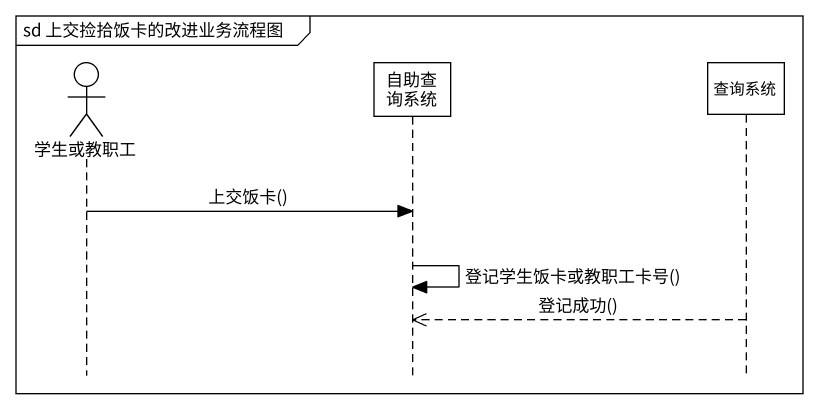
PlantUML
@startuml
mainframe sd 上交捡拾饭卡的改进业务流程图
hide footbox
actor 学生或教职工
participant 自助查询系统
participant 查询系统

学生或教职工 -> 自助查询系统 : 上交饭卡()
自助查询系统 -> 自助查询系统 : 登记学生饭卡或教职工卡号()
查询系统 -->> 自助查询系统 : 登记成功()
@enduml
